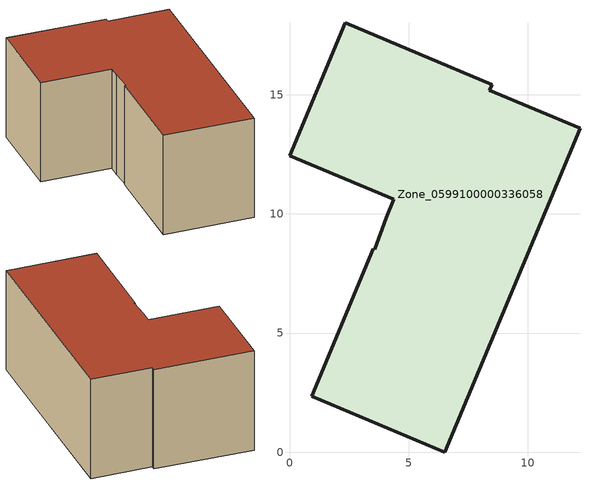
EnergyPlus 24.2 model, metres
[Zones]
Zone_0599100000336058
 floor ground (C_G): 0.93,2.34 3.52,8.54 3.58,8.52 4.06,9.84 4.38,10.61 0,12.45 2.33,18.02 8.5,15.43 8.39,15.18 12.19,13.59 6.52,0 z0
 wall outside (C_F): 8.39,15.18 8.5,15.43 2.33,18.02 0,12.45 4.38,10.61 4.06,9.84 3.58,8.52 3.52,8.54 0.93,2.34 6.52,0 12.19,13.59 8.39,15.18 z0:7.13
 roof outside (C_R): 3.52,8.54 0.93,2.34 6.52,0 12.19,13.59 8.39,15.18 8.5,15.43 2.33,18.02 0,12.45 4.38,10.61 4.06,9.84 3.58,8.52 z7.13
[BUILDING]
Pand.0599100000336058: North Axis=0; Terrain=City; Loads Convergence Tolerance Value=0.04; Temperature Convergence Tolerance Value=0.4; Solar Distribution=FullExterior; Maximum Number of Warmup Days=25; Minimum Number of Warmup Days=1
[Site:Location]
Rotterdam.The.Hague.AP_ZH_NLD Design_Conditions: Latitude=51.96; Longitude=4.45; Time Zone=1; Elevation=-4.5
[SITE:GROUNDTEMPERATURE:BUILDINGSURFACE]
18, 18, 18, 18, 18, 18, 18, 18, 18, 18, 18, 18
[MATERIAL] Thermal Absorptance=0.9; Solar Absorptance=0.7; Visible Absorptance=0.7
Name | Roughness | Thickness | Conductivity | Density | Specific Heat
G.TI.1975-1991 | MediumSmooth | 0.15 | 0.288461 | 540 | 1210
F.TI.1975-1991 | Rough | 0.3 | 0.230769 | 1920 | 840
R.TI.1975-1991 | MediumRough | 0.2 | 0.153846 | 1500 | 1000
[CONSTRUCTION]
C_G: G.TI.1975-1991
C_F: F.TI.1975-1991
C_R: R.TI.1975-1991
[ZONE]
Zone_0599100000336058: Type=1; Multiplier=1; Ceiling Height=Autocalculate; Volume=Autocalculate; Floor Area=autocalculate; Part of Total Floor Area=Yes
[ZONEINFILTRATION:DESIGNFLOWRATE]
Infil_Zone_0599100000336058: Zone or ZoneList or Space or SpaceList=Zone_0599100000336058; Schedule=AlwaysOn; Design Flow Rate Calculation Method=Flow/Area; Flow Rate per Floor Area=0.003; Constant Term Coefficient=1; Temperature Term Coefficient=0; Velocity Term Coefficient=0; Velocity Squared Term Coefficient=0
[HVACTEMPLATE:ZONE:IDEALLOADSAIRSYSTEM]
Zone_0599100000336058: Maximum Heating Supply Air Temperature=50; Minimum Cooling Supply Air Temperature=13; Maximum Heating Supply Air Humidity Ratio=0.0156; Minimum Cooling Supply Air Humidity Ratio=0.0077; Heating Limit=NoLimit; Cooling Limit=NoLimit; Dehumidification Control Type=ConstantSensibleHeatRatio; Cooling Sensible Heat Ratio=0.7; Dehumidification Setpoint=60; Humidification Control Type=None; Humidification Setpoint=30; Outdoor Air Method=None; Outdoor Air Flow Rate per Person=0.00944; Outdoor Air Flow Rate per Zone Floor Area=0; Outdoor Air Flow Rate per Zone=0; Demand Controlled Ventilation Type=None; Outdoor Air Economizer Type=NoEconomizer; Heat Recovery Type=None; Sensible Heat Recovery Effectiveness=0.7; Latent Heat Recovery Effectiveness=0.65
[ZONECONTROL:THERMOSTAT]
ThermostatControl_Zone_0599100000336058: Zone or ZoneList=Zone_0599100000336058; Control Type Schedule=DualSetpointControlType; Control 1=Thermostat_Zone_0599100000336058; Temperature Difference Between Cutout And Setpoint=0
[THERMOSTATSETPOINT:DUALSETPOINT]
Thermostat_Zone_0599100000336058: Heating Setpoint Temperature Schedule=HeatingSetpoint_Zone_0599100000336058; Cooling Setpoint Temperature Schedule=CoolingSetpoint_Zone_0599100000336058
[SCHEDULE:COMPACT]
HeatingSetpoint_Zone_0599100000336058: Through: 12/31, For: AllDays, Until: 24:00, 21
CoolingSetpoint_Zone_0599100000336058: Through: 12/31, For: AllDays, Until: 24:00, 24
DualSetpointControlType: Through: 12/31, For: AllDays, Until: 24:00, 4
AlwaysOn: Through: 12/31, For: AllDays, Until: 24:00, 1
